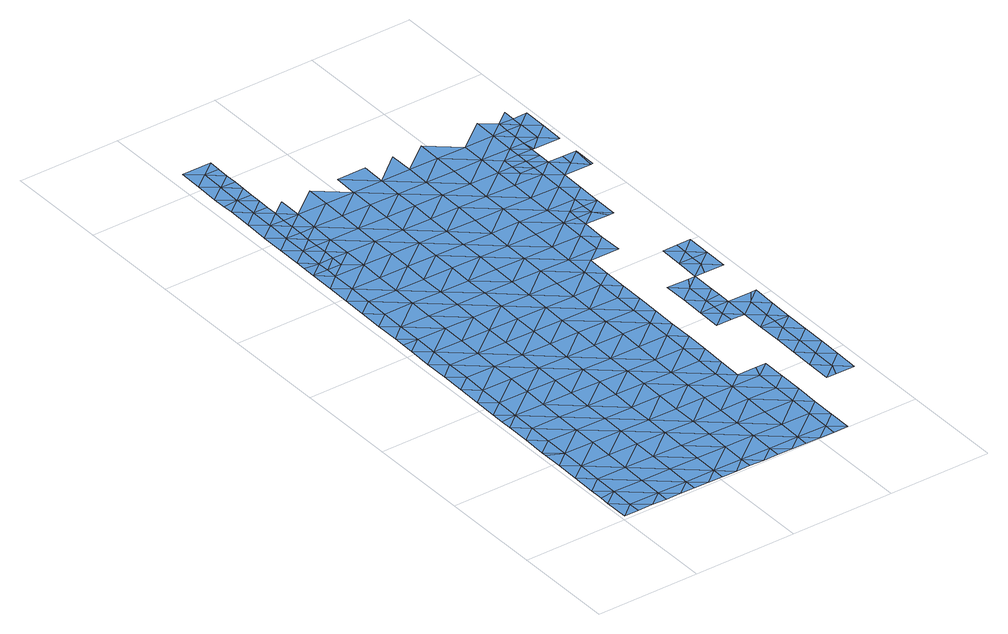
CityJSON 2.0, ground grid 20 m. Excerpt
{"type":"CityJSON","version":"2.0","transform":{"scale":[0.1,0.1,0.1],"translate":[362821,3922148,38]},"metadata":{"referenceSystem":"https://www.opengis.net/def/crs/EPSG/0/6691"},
"CityObjects":{
"waterbody1":{"type":"WaterBody","attributes":{"name":"9","class":"1140","function":"1","WaterBodyRiverFloodingRiskAttribute.description":"5","WaterBodyRiverFloodingRiskAttribute.rankOrg":"2","WaterBodyRiverFloodingRiskAttribute.adminType":"2","WaterBodyRiverFloodingRiskAttribute.scale":"L1"},"geometry":[{"type":"MultiSurface","lod":"1","boundaries":[[[0,1,2]],[[0,3,1]],[[4,5,6]],[[4,2,5]],[[2,1,5]],[[3,7,1]],[[6,8,9]],[[6,5,8]],[[7,10,1]],[[1,10,5]],[[9,11,12]],[[9,8,11]],[[13,8,5]],[[14,10,7]],[[12,15,16]],[[10,13,5]],[[16,15,17]],[[15,12,11]],[[15,18,17]],[[19,17,18]],[[14,20,10]],[[11,8,21]],[[21,8,13]],[[18,22,19]],[[11,23,15]],[[24,19,22]],[[25,23,11]],[[20,26,10]],[[10,26,13]],[[24,27,28]],[[25,11,21]],[[29,18,15]],[[22,27,24]],[[28,27,30]],[[29,22,18]],[[13,31,21]],[[32,33,30]],[[27,32,30]],[[26,31,13]],[[20,34,26]],[[29,15,23]],[[35,25,21]],[[36,37,33]],[[32,36,33]],[[31,38,21]],[[29,39,22]],[[34,40,26]],[[38,35,21]],[[27,22,39]],[[25,41,23]],[[37,42,43]],[[42,37,36]],[[35,41,25]],[[40,44,26]],[[23,41,29]],[[45,27,39]],[[32,27,46]],[[32,47,36]],[[48,43,42]],[[31,26,44]],[[49,43,48]],[[46,27,45]],[[50,44,40]],[[36,51,42]],[[38,31,52]],[[53,49,54]],[[39,29,55]],[[49,48,54]],[[52,31,44]],[[47,51,36]],[[39,56,45]],[[32,46,47]],[[42,51,48]],[[29,41,55]],[[57,58,59]],[[50,60,44]],[[58,53,54]],[[57,53,58]],[[35,61,41]],[[56,39,55]],[[62,46,45]],[[38,52,63]],[[35,38,61]],[[56,64,45]],[[65,59,58]],[[66,59,65]],[[67,52,44]],[[38,63,61]],[[54,48,68]],[[41,69,55]],[[70,44,60]],[[71,47,46]],[[61,69,41]],[[72,58,54]],[[48,51,68]],[[73,66,74]],[[62,45,64]],[[66,65,74]],[[75,54,68]],[[70,60,76]],[[73,77,78]],[[67,44,70]],[[63,52,67]],[[56,55,79]],[[71,46,62]],[[51,47,71]],[[73,74,77]],[[72,54,75]],[[65,58,72]],[[55,69,79]],[[80,74,65]],[[77,81,78]],[[76,82,70]],[[61,63,83]],[[84,78,81]],[[68,51,85]],[[61,86,69]],[[87,56,79]],[[88,80,65]],[[80,77,74]],[[89,62,64]],[[63,67,83]],[[90,75,68]],[[88,65,72]],[[64,56,91]],[[51,71,85]],[[84,92,93]],[[91,56,87]],[[94,79,69]],[[84,81,92]],[[70,95,67]],[[96,68,85]],[[61,83,86]],[[97,72,75]],[[77,98,81]],[[80,98,77]],[[99,93,92]],[[70,82,100]],[[89,64,91]],[[71,62,89]],[[67,95,83]],[[90,68,96]],[[97,88,72]],[[69,86,101]],[[79,102,87]],[[89,103,71]],[[104,92,81]],[[82,105,100]],[[98,106,81]],[[94,69,101]],[[94,102,79]],[[70,100,95]],[[85,71,103]],[[83,107,86]],[[97,75,90]],[[108,80,88]],[[109,91,87]],[[106,104,81]],[[110,96,85]],[[99,92,111]],[[105,112,100]],[[102,109,87]],[[113,101,86]],[[114,98,80]],[[83,95,107]],[[92,104,111]],[[115,90,96]],[[108,88,97]],[[85,103,116]],[[117,113,86]],[[112,118,100]],[[89,91,109]],[[119,103,89]],[[110,85,116]],[[120,94,101]],[[86,107,117]],[[121,97,90]],[[114,80,108]],[[109,119,89]],[[122,123,124]],[[114,125,98]],[[95,100,118]],[[113,120,101]],[[120,102,94]],[[124,111,122]],[[95,126,107]],[[115,96,110]],[[127,118,112]],[[121,108,97]],[[111,104,122]],[[125,128,98]],[[129,116,103]],[[130,104,106]],[[122,131,123]],[[106,98,128]],[[132,109,102]],[[133,123,131]],[[134,129,103]],[[121,90,115]],[[135,114,108]],[[136,133,131]],[[95,118,126]],[[128,130,106]],[[126,137,107]],[[138,110,116]],[[120,132,102]],[[103,119,134]],[[139,122,104]],[[127,140,118]],[[141,142,143]],[[144,119,109]],[[142,136,131]],[[141,136,142]],[[117,107,145]],[[146,115,110]],[[135,108,121]],[[132,144,109]],[[147,125,114]],[[148,149,150]],[[150,143,148]],[[138,116,129]],[[107,137,145]],[[138,146,110]],[[146,121,115]],[[113,151,120]],[[152,147,114]],[[153,118,140]],[[154,134,119]],[[143,142,148]],[[131,122,139]],[[113,117,151]],[[152,114,135]],[[155,128,125]],[[104,130,139]],[[148,156,149]],[[117,145,151]],[[157,135,121]],[[120,158,132]],[[159,119,144]],[[147,155,125]],[[126,118,160]],[[142,131,161]],[[151,158,120]],[[162,130,128]],[[134,163,129]],[[153,140,164]],[[161,131,139]],[[160,118,153]],[[163,138,129]],[[137,165,145]],[[166,152,135]],[[119,159,154]],[[155,162,128]],[[137,126,165]],[[162,139,130]],[[157,121,146]],[[167,168,142]],[[132,169,144]],[[164,170,153]],[[165,126,160]],[[142,161,167]],[[148,142,168]],[[171,169,132]],[[145,172,151]],[[171,132,158]],[[134,154,163]],[[138,173,146]],[[174,160,153]],[[166,135,157]],[[170,174,153]],[[163,173,138]],[[166,175,152]],[[152,176,147]],[[158,151,177]],[[175,176,152]],[[176,155,147]],[[145,165,172]],[[161,139,178]],[[146,179,157]],[[159,144,180]],[[159,181,154]],[[178,139,162]],[[173,179,146]],[[160,182,165]],[[148,168,183]],[[158,184,171]],[[151,185,177]],[[180,144,169]],[[180,181,159]],[[184,158,177]],[[181,163,154]],[[160,174,182]],[[186,162,155]],[[151,172,185]],[[187,161,178]],[[179,188,157]],[[157,189,166]],[[165,190,172]],[[176,186,155]],[[167,161,191]],[[190,165,182]],[[192,171,184]],[[169,171,192]],[[193,178,162]],[[191,161,187]],[[190,194,172]],[[168,195,183]],[[166,196,175]],[[172,194,185]],[[177,185,197]],[[186,193,162]],[[168,167,195]],[[173,163,198]],[[199,169,192]],[[180,169,199]],[[198,163,181]],[[195,167,191]],[[157,188,189]],[[175,196,176]],[[200,197,185]],[[201,187,178]],[[194,200,185]],[[202,203,173]],[[181,180,204]],[[205,201,178]],[[180,199,204]],[[166,189,196]],[[176,206,186]],[[205,178,193]],[[173,198,202]],[[179,173,203]],[[207,191,187]],[[208,198,181]],[[196,206,176]],[[203,209,179]],[[208,181,204]],[[209,189,188]],[[201,207,187]],[[186,210,193]],[[188,179,209]],[[211,202,198]],[[206,210,186]],[[208,211,198]],[[212,196,189]],[[195,191,207]],[[213,203,202]],[[210,214,193]],[[193,215,205]],[[216,206,196]],[[217,195,218]],[[202,211,213]],[[218,195,207]],[[189,209,212]],[[205,219,201]],[[203,220,209]],[[203,213,220]],[[193,214,215]],[[201,219,207]],[[221,217,218]],[[196,212,216]],[[220,222,209]],[[209,222,212]],[[223,224,206]],[[225,218,207]],[[205,215,219]],[[206,216,223]],[[210,206,224]],[[224,226,210]],[[222,227,212]],[[226,215,214]],[[212,228,216]],[[214,210,226]],[[207,219,225]],[[229,219,215]],[[230,231,218]],[[216,232,223]],[[218,225,230]],[[233,227,222]],[[234,225,219]],[[212,227,228]],[[223,232,224]],[[215,226,229]],[[216,228,232]],[[224,235,226]],[[232,235,224]],[[236,228,227]],[[219,229,234]],[[225,237,230]],[[236,227,233]],[[226,238,229]],[[239,225,234]],[[235,238,226]],[[240,228,236]],[[232,228,240]],[[225,239,237]],[[238,241,229]],[[229,242,234]],[[243,232,240]],[[235,232,244]],[[230,237,245]],[[232,243,244]],[[234,246,239]],[[246,237,239]],[[229,241,242]],[[235,244,247]],[[248,245,237]],[[234,242,246]],[[238,235,249]],[[246,248,237]],[[241,250,242]],[[244,251,247]],[[249,235,247]],[[241,238,252]],[[250,253,242]],[[253,254,242]],[[242,254,246]],[[251,255,247]],[[252,238,249]],[[241,252,250]],[[256,249,247]],[[255,256,247]],[[254,257,246]],[[258,250,252]],[[259,252,249]],[[256,259,249]],[[260,258,252]],[[248,246,261]],[[254,262,257]],[[260,252,259]],[[246,257,261]],[[262,263,257]],[[248,261,264]],[[263,265,257]],[[261,257,266]],[[266,257,265]],[[267,268,261]],[[267,261,266]],[[264,261,268]],[[269,268,270]]]}]},
"waterbody2":{"type":"WaterBody","attributes":{"name":"9","class":"1140","function":"1","WaterBodyRiverFloodingRiskAttribute.description":"5","WaterBodyRiverFloodingRiskAttribute.rankOrg":"1","WaterBodyRiverFloodingRiskAttribute.adminType":"2","WaterBodyRiverFloodingRiskAttribute.scale":"L1"},"geometry":[{"type":"MultiSurface","lod":"1","boundaries":[[[99,124,271]],[[272,273,274]],[[150,149,275]],[[276,277,275]],[[278,279,274]],[[280,281,282]],[[275,277,283]],[[282,281,284]],[[141,283,136]],[[283,285,136]],[[99,111,124]],[[283,286,287]],[[123,133,285]],[[123,285,271]],[[124,123,271]],[[288,284,281]],[[273,288,281]],[[274,273,281]],[[281,289,274]],[[290,280,282]],[[283,143,275]],[[275,143,150]],[[282,284,291]],[[292,271,293]],[[271,292,93]],[[149,294,279]],[[93,99,271]],[[293,271,285]],[[149,279,275]],[[275,279,276]],[[276,279,278]],[[295,278,274]],[[295,274,289]],[[287,285,283]],[[285,287,293]],[[286,283,277]],[[133,136,285]],[[296,290,282]],[[279,297,274]],[[297,272,274]],[[289,281,280]],[[291,296,282]],[[141,143,283]],[[294,297,279]]]}]},
"waterbody3":{"type":"WaterBody","attributes":{"name":"9","class":"1140","function":"1","WaterBodyRiverFloodingRiskAttribute.description":"5","WaterBodyRiverFloodingRiskAttribute.rankOrg":"2","WaterBodyRiverFloodingRiskAttribute.adminType":"2","WaterBodyRiverFloodingRiskAttribute.scale":"L1"},"geometry":[{"type":"MultiSurface","lod":"1","boundaries":[[[298,299,300]],[[301,302,303]],[[298,304,305]],[[306,307,308]],[[308,307,309]],[[303,309,307]],[[309,303,310]],[[302,310,303]],[[310,302,305]],[[302,298,305]],[[298,302,299]],[[299,302,301]],[[300,311,298]],[[311,304,298]],[[312,303,307]],[[312,307,313]],[[312,301,303]],[[306,313,307]]]}]},
"waterbody4":{"type":"WaterBody","attributes":{"name":"9","class":"1140","function":"1","WaterBodyRiverFloodingRiskAttribute.description":"5","WaterBodyRiverFloodingRiskAttribute.rankOrg":"1","WaterBodyRiverFloodingRiskAttribute.adminType":"2","WaterBodyRiverFloodingRiskAttribute.scale":"L1"},"geometry":[{"type":"MultiSurface","lod":"1","boundaries":[[[314,315,316]],[[306,308,317]],[[318,319,320]],[[321,318,320]],[[322,321,320]],[[321,322,315]],[[321,315,323]],[[323,315,314]],[[320,319,324]],[[324,325,320]],[[325,322,320]],[[315,322,317]],[[316,315,317]],[[316,317,308]],[[313,306,317]],[[322,313,317]]]}]},
"waterbody5":{"type":"WaterBody","attributes":{"name":"9","class":"1140","function":"1","WaterBodyRiverFloodingRiskAttribute.description":"5","WaterBodyRiverFloodingRiskAttribute.rankOrg":"2","WaterBodyRiverFloodingRiskAttribute.adminType":"2","WaterBodyRiverFloodingRiskAttribute.scale":"L1"},"geometry":[{"type":"MultiSurface","lod":"1","boundaries":[[[326,327,328]],[[327,329,330]],[[329,327,326]],[[318,327,319]],[[321,328,327]],[[329,331,332]],[[330,319,327]],[[333,329,326]],[[318,321,327]],[[332,330,329]],[[331,329,333]]]}]},
"waterbody6":{"type":"WaterBody","attributes":{"name":"9","class":"1140","function":"1","WaterBodyRiverFloodingRiskAttribute.description":"5","WaterBodyRiverFloodingRiskAttribute.rankOrg":"1","WaterBodyRiverFloodingRiskAttribute.adminType":"2","WaterBodyRiverFloodingRiskAttribute.scale":"L1"},"geometry":[{"type":"MultiSurface","lod":"1","boundaries":[[[334,335,336]],[[334,336,333]],[[335,337,336]],[[338,336,337]],[[333,336,339]],[[338,339,336]]]}]},
"waterbody7":{"type":"WaterBody","attributes":{"name":"9","class":"1140","function":"1","WaterBodyRiverFloodingRiskAttribute.description":"5","WaterBodyRiverFloodingRiskAttribute.rankOrg":"2","WaterBodyRiverFloodingRiskAttribute.adminType":"2","WaterBodyRiverFloodingRiskAttribute.scale":"L1"},"geometry":[{"type":"MultiSurface","lod":"1","boundaries":[[[340,341,342]],[[341,340,337]],[[338,337,340]],[[343,339,340]],[[342,343,340]],[[339,338,340]]]}]},
"waterbody8":{"type":"WaterBody","attributes":{"name":"9","class":"1140","function":"1","WaterBodyRiverFloodingRiskAttribute.description":"5","WaterBodyRiverFloodingRiskAttribute.rankOrg":"1","WaterBodyRiverFloodingRiskAttribute.adminType":"2","WaterBodyRiverFloodingRiskAttribute.scale":"L1"},"geometry":[{"type":"MultiSurface","lod":"1","boundaries":[[[344,345,346]],[[346,255,344]],[[255,251,344]],[[243,240,344]],[[243,344,244]],[[251,244,344]],[[240,345,344]]]}]},
"waterbody9":{"type":"WaterBody","attributes":{"name":"9","class":"1140","function":"1","WaterBodyRiverFloodingRiskAttribute.description":"5","WaterBodyRiverFloodingRiskAttribute.rankOrg":"1","WaterBodyRiverFloodingRiskAttribute.adminType":"2","WaterBodyRiverFloodingRiskAttribute.scale":"L1"},"geometry":[{"type":"MultiSurface","lod":"1","boundaries":[[[253,258,347]],[[250,258,253]],[[262,254,347]],[[262,347,348]],[[348,347,260]],[[263,262,348]],[[258,260,347]],[[253,347,254]]]}]},
"waterbody10":{"type":"WaterBody","attributes":{"name":"9","class":"1140","function":"1","WaterBodyRiverFloodingRiskAttribute.description":"5","WaterBodyRiverFloodingRiskAttribute.rankOrg":"1","WaterBodyRiverFloodingRiskAttribute.adminType":"2","WaterBodyRiverFloodingRiskAttribute.scale":"L1"},"geometry":[{"type":"MultiSurface","lod":"1","boundaries":[[[260,259,349]],[[260,349,350]],[[350,349,351]],[[351,352,353]],[[349,352,351]],[[352,349,259]]]}]},
"waterbody11":{"type":"WaterBody","attributes":{"name":"9","class":"1140","function":"1","WaterBodyRiverFloodingRiskAttribute.description":"5","WaterBodyRiverFloodingRiskAttribute.rankOrg":"1","WaterBodyRiverFloodingRiskAttribute.adminType":"2","WaterBodyRiverFloodingRiskAttribute.scale":"L1"},"geometry":[{"type":"MultiSurface","lod":"1","boundaries":[[[354,265,263]],[[265,354,355]],[[266,265,355]],[[268,267,356]],[[356,266,355]],[[267,266,356]],[[357,356,358]],[[357,270,356]],[[270,268,356]],[[358,356,355]],[[355,354,359]],[[359,358,355]]]}]}
},
"vertices":[
[8,8,1],[36,31,1],[8,55,1],[36,8,1],[9,74,1],[37,77,1],[9,101,1],[65,8,1],[38,124,1],[10,147,1],[93,30,1],[39,170,1],[11,193,1],[94,76,1],[93,7,1],[39,216,1],[11,230,1],[11,240,1],[40,262,1],[12,286,1],[121,7,1],[95,123,1],[41,308,1],[96,215,1],[13,332,1],[95,169,1],[150,29,1],[41,355,1],[13,353,1],[97,261,1],[13,378,1],[151,76,1],[42,401,1],[14,424,1],[150,6,1],[152,168,1],[43,447,1],[15,471,1],[151,122,1],[97,308,1],[178,6,1],[153,214,1],[44,493,1],[16,517,1],[207,29,1],[98,354,1],[99,400,1],[100,446,1],[44,540,1],[16,563,1],[206,5,1],[100,492,1],[207,75,1],[17,609,1],[45,586,1],[154,260,1],[154,307,1],[17,633,1],[46,632,1],[18,655,1],[235,5,1],[209,167,1],[156,399,1],[208,121,1],[155,353,1],[46,678,1],[18,702,1],[264,74,1],[101,539,1],[210,213,1],[263,28,1],[156,445,1],[102,631,1],[19,748,1],[47,724,1],[102,585,1],[263,5,1],[48,771,1],[20,794,1],[210,260,1],[104,724,1],[49,817,1],[291,4,1],[265,120,1],[21,840,1],[157,492,1],[266,166,1],[211,306,1],[103,677,1],[212,398,1],[158,584,1],[212,352,1],[49,863,1],[21,887,1],[267,259,1],[321,73,1],[158,538,1],[159,630,1],[105,770,1],[50,886,1],[320,27,1],[266,213,1],[268,305,1],[213,444,1],[106,862,1],[320,4,1],[105,816,1],[322,119,1],[160,676,1],[268,351,1],[214,537,1],[78,886,1],[348,3,1],[323,212,1],[161,723,1],[215,583,1],[214,491,1],[322,165,1],[377,26,1],[269,397,1],[324,258,1],[216,629,1],[107,908,1],[79,932,1],[78,909,1],[161,769,1],[378,72,1],[377,3,1],[162,815,1],[271,490,1],[163,861,1],[107,955,1],[324,304,1],[79,955,1],[270,444,1],[217,676,1],[79,978,1],[378,118,1],[271,536,1],[163,908,1],[405,2,1],[80,1001,1],[108,1001,1],[80,1024,1],[325,350,1],[379,165,1],[272,582,1],[218,768,1],[109,1047,1],[81,1071,1],[80,1047,1],[380,211,1],[217,722,1],[434,25,1],[327,443,1],[219,814,1],[110,1093,1],[273,628,1],[380,257,1],[326,397,1],[434,71,1],[164,954,1],[219,860,1],[327,489,1],[433,2,1],[435,117,1],[273,675,1],[165,1000,1],[166,1046,1],[382,349,1],[462,2,1],[381,303,1],[436,164,1],[328,535,1],[462,48,1],[274,721,1],[275,767,1],[408,233,1],[220,907,1],[329,581,1],[383,396,1],[383,442,1],[463,94,1],[166,1092,1],[409,280,1],[436,210,1],[275,813,1],[221,953,1],[329,628,1],[330,674,1],[464,140,1],[222,999,1],[410,326,1],[276,860,1],[464,186,1],[222,1045,1],[331,720,1],[445,233,1],[384,488,1],[411,372,1],[465,233,1],[278,952,1],[385,534,1],[385,581,1],[411,418,1],[277,906,1],[331,766,1],[278,998,1],[412,465,1],[386,627,1],[332,812,1],[413,511,1],[387,673,1],[413,557,1],[333,859,1],[334,905,1],[388,719,1],[223,1091,1],[279,1044,1],[334,951,1],[414,603,1],[280,1091,1],[415,649,1],[388,765,1],[389,812,1],[335,997,1],[390,858,1],[444,672,1],[444,718,1],[390,904,1],[336,1044,1],[336,1090,1],[445,765,1],[472,649,1],[391,950,1],[446,811,1],[472,695,1],[392,1043,1],[446,857,1],[392,996,1],[473,741,1],[447,903,1],[448,949,1],[473,764,1],[474,787,1],[393,1089,1],[449,996,1],[502,810,1],[449,1042,1],[503,856,1],[476,926,1],[502,787,1],[504,902,1],[476,949,1],[477,972,1],[530,786,1],[531,833,1],[505,995,1],[504,925,1],[532,879,1],[533,925,1],[506,1041,1],[505,972,1],[533,971,1],[507,1087,1],[534,994,1],[534,1017,1],[534,1041,1],[535,1064,1],[563,1086,1],[563,1063,1],
[50,909,1],[82,1140,1],[82,1163,1],[53,1140,1],[52,1048,1],[24,1071,1],[23,1025,1],[25,1118,1],[53,1094,1],[26,1210,1],[54,1187,1],[55,1233,1],[51,1002,1],[83,1209,1],[51,955,1],[23,1023,1],[23,979,1],[83,1186,1],[25,1164,1],[27,1256,1],[83,1232,1],[22,913,1],[22,933,1],[81,1094,1],[25,1138,1],[84,1255,1],[81,1117,1],
[549,162,1],[521,186,1],[521,139,1],[522,232,1],[550,208,1],[551,254,1],[577,138,1],[578,185,1],[552,324,1],[551,301,1],[580,323,1],[579,277,1],[579,231,1],[539,139,1],[523,278,1],[523,324,1],
[582,416,1],[553,393,1],[581,370,1],[552,347,1],[496,417,1],[468,417,1],[496,394,1],[525,417,1],[524,370,1],[570,416,1],[467,371,1],[497,371,1],
[525,463,1],[497,440,1],[525,442,1],[497,486,1],[469,464,1],[511,509,1],[469,510,1],[526,509,1],
[545,509,1],[583,508,1],[555,532,1],[584,554,1],[555,555,1],[527,555,1],
[556,578,1],[584,601,1],[557,601,1],[528,601,1],
[502,764,1],[520,740,1],[530,740,1],
[505,949,1],[533,949,1],
[561,901,1],[562,925,1],[589,924,1],[586,878,1],[589,878,1],
[537,971,1],[562,994,1],[563,1040,1],[591,1063,1],[591,1017,1],[590,970,1]
]}
